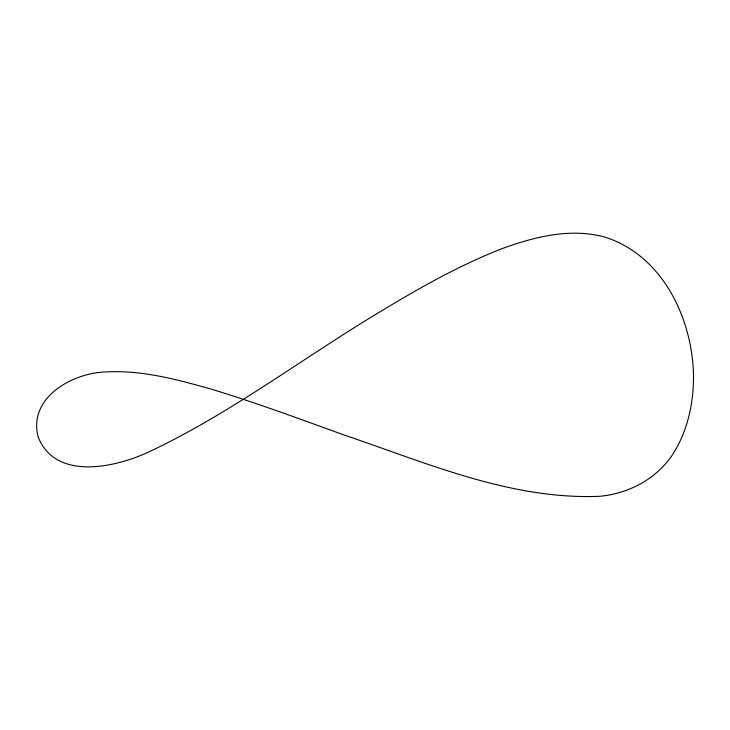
<?xml version="1.0" encoding="UTF-8"?>
<svg xmlns="http://www.w3.org/2000/svg" width="730" height="730" viewBox="0 0 730 730"><rect width="100%" height="100%" fill="white"/><g stroke="black" fill="none" stroke-linecap="round" stroke-linejoin="round"><path stroke-width="1.09" d="M693.5 374.636C693.819 402.996 687.633 431.832 671.846 455.721C655.476 479.51 628.329 493.589 599.877 496.281C510.9 500.05 426.703 462.866 344.012 434.998C299.501 418.847 255.071 402.376 209.72 388.688C175.875 379.162 141.109 369.937 105.631 371.935C72.243 373.048 28.069 397.54 38.106 436.823C55.206 480.523 113.67 467.766 146.684 452.91C229.53 414.375 302.402 358.275 380.54 311.5C419.841 287.711 460.019 264.981 502.933 248.3C535.008 236.721 570.084 227.933 603.956 236.839C661.928 254.56 692.122 317.504 693.5 374.636"/></g></svg>
